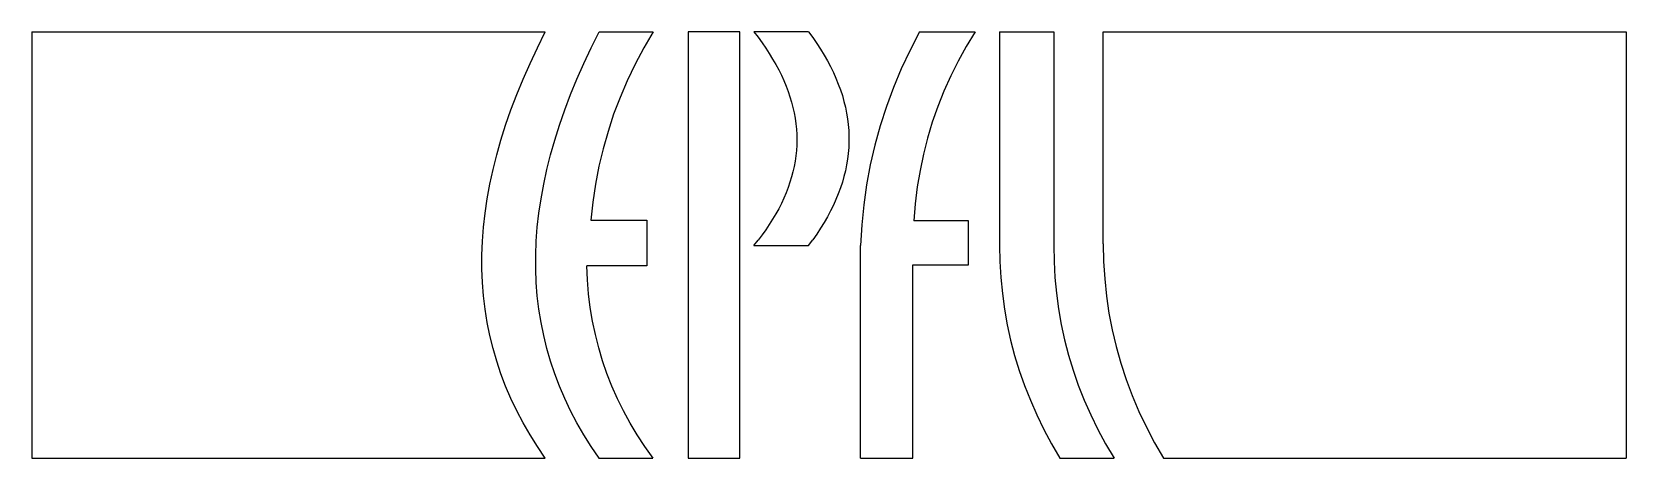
# Model space of a CAD drawing. Header units: millimetres. Extents: x 1 to 19.7, y 1 to 6.
import ezdxf

# ---------------------------------------------------------------- set-up
doc = ezdxf.new("R2010")
doc.units = ezdxf.units.MM
doc.linetypes.add('CENTERX2', pattern=[20.32, 12.7, -2.54, 2.54, -2.54])

msp = doc.modelspace()

# ---------------------------------------------------------------- linework, layer by layer
for p, q in [((1, 6), (7.019, 6)), ((1, 6), (1, 1)), ((6.926, 5.814), (7.019, 6)), ((7.558, 5.814), (7.65, 6)), ((7.65, 6), (8.282, 6)), ((9.301, 6), (8.694, 6)), ((8.694, 6), (8.694, 1)), ((9.301, 1), (9.301, 6)), ((10.105, 6), (9.464, 6)), ((12.345, 6), (12.345, 3.496)), ((12.345, 6), (12.981, 6)), ((12.981, 6), (12.981, 3.496)), ((13.559, 3.513), (13.559, 6)), ((13.559, 6), (19.689, 6)), ((19.689, 6), (19.689, 1)), ((7.576, 4.004), (7.553, 3.791)), ((11.355, 3.984), (11.338, 3.784)), ((7.553, 3.791), (8.209, 3.791)), ((8.209, 3.791), (8.209, 3.257)), ((9.464, 3.495), (9.513, 3.556)), ((10.105, 3.495), (10.154, 3.562)), ((10.728, 3.735), (10.715, 3.495)), ((9.464, 3.495), (10.105, 3.495)), ((10.715, 1), (10.715, 3.495)), ((8.209, 3.257), (7.505, 3.257)), ((7.512, 3.091), (7.505, 3.257)), ((11.328, 1), (11.328, 3.266)), ((12.953, 1.167), (13.05, 1)), ((13.588, 1.168), (13.687, 1)), ((14.161, 1.18), (14.265, 1)), ((1, 1), (7.019, 1)), ((7.647, 1), (8.278, 1)), ((8.694, 1), (9.301, 1)), ((14.265, 1), (19.689, 1))]:
    msp.add_line(p, q)
at = {"linetype": 'CENTERX2'}
for p, q in [((11.407, 6), (12.057, 6)), ((11.979, 3.784), (11.338, 3.784)), ((11.979, 3.266), (11.979, 3.784)), ((11.328, 3.266), (11.979, 3.266)), ((10.715, 1), (11.328, 1)), ((13.05, 1), (13.687, 1))]:
    msp.add_line(p, q, dxfattribs=at)
at = {"flags": 128}
for points in [[(8.282, 6), (8.172, 5.812), (8.071, 5.621), (7.978, 5.427), (7.895, 5.232), (7.82, 5.033), (7.754, 4.832), (7.696, 4.629), (7.647, 4.423), (7.607, 4.215), (7.576, 4.004)], [(9.464, 6), (9.513, 5.936), (9.56, 5.872), (9.604, 5.809), (9.645, 5.745), (9.684, 5.681), (9.721, 5.618), (9.755, 5.554), (9.786, 5.491), (9.815, 5.428), (9.841, 5.364), (9.865, 5.301), (9.887, 5.238), (9.905, 5.175), (9.922, 5.112), (9.936, 5.049), (9.947, 4.986), (9.956, 4.923), (9.962, 4.86), (9.966, 4.797), (9.967, 4.735), (9.966, 4.672), (9.962, 4.61), (9.956, 4.547), (9.947, 4.485), (9.936, 4.422), (9.922, 4.36), (9.905, 4.298), (9.887, 4.236), (9.865, 4.174), (9.841, 4.112), (9.815, 4.05), (9.786, 3.988), (9.755, 3.926), (9.721, 3.864), (9.684, 3.802), (9.645, 3.741), (9.604, 3.679), (9.56, 3.618), (9.513, 3.556)], [(10.105, 6), (10.154, 5.932), (10.202, 5.864), (10.246, 5.796), (10.287, 5.728), (10.326, 5.66), (10.362, 5.592), (10.396, 5.524), (10.426, 5.456), (10.454, 5.388), (10.479, 5.32), (10.501, 5.252), (10.52, 5.184), (10.537, 5.116), (10.551, 5.048), (10.562, 4.981), (10.57, 4.913), (10.576, 4.845), (10.578, 4.777), (10.578, 4.71), (10.576, 4.642), (10.57, 4.574), (10.562, 4.507), (10.551, 4.439), (10.537, 4.371), (10.52, 4.304), (10.501, 4.236), (10.479, 4.169), (10.454, 4.101), (10.426, 4.034), (10.396, 3.966), (10.362, 3.899), (10.326, 3.831), (10.287, 3.764), (10.246, 3.697), (10.202, 3.629), (10.154, 3.562)], [(11.407, 6), (11.295, 5.785), (11.192, 5.567), (11.1, 5.346), (11.017, 5.123), (10.944, 4.898), (10.881, 4.67), (10.828, 4.44), (10.785, 4.207), (10.752, 3.972), (10.728, 3.735)], [(12.057, 6), (11.954, 5.83), (11.859, 5.658), (11.771, 5.483), (11.692, 5.305), (11.62, 5.124), (11.556, 4.941), (11.5, 4.755), (11.452, 4.566), (11.412, 4.375), (11.379, 4.181), (11.355, 3.984)], [(7.019, 1), (6.926, 1.136), (6.84, 1.274), (6.759, 1.414), (6.685, 1.555), (6.616, 1.698), (6.554, 1.843), (6.499, 1.989), (6.449, 2.137), (6.406, 2.287), (6.369, 2.438), (6.338, 2.591), (6.313, 2.746), (6.294, 2.902), (6.282, 3.06), (6.276, 3.22), (6.276, 3.381), (6.282, 3.544), (6.294, 3.709), (6.313, 3.875), (6.338, 4.043), (6.369, 4.212), (6.406, 4.384), (6.449, 4.557), (6.499, 4.731), (6.554, 4.907), (6.616, 5.085), (6.685, 5.265), (6.759, 5.446), (6.84, 5.629), (6.926, 5.814)], [(7.65, 1), (7.558, 1.136), (7.471, 1.274), (7.39, 1.414), (7.316, 1.555), (7.248, 1.698), (7.186, 1.843), (7.13, 1.989), (7.08, 2.137), (7.037, 2.287), (7, 2.438), (6.969, 2.591), (6.944, 2.746), (6.925, 2.902), (6.913, 3.06), (6.907, 3.22), (6.907, 3.381), (6.913, 3.544), (6.925, 3.709), (6.944, 3.875), (6.969, 4.043), (7, 4.212), (7.037, 4.384), (7.08, 4.557), (7.13, 4.731), (7.186, 4.907), (7.248, 5.085), (7.316, 5.265), (7.39, 5.446), (7.471, 5.629), (7.558, 5.814)], [(12.345, 3.496), (12.348, 3.307), (12.359, 3.119), (12.377, 2.933), (12.402, 2.748), (12.435, 2.565), (12.474, 2.385), (12.521, 2.205), (12.575, 2.028), (12.636, 1.852), (12.705, 1.678), (12.78, 1.506), (12.863, 1.336), (12.953, 1.167)], [(12.981, 3.496), (12.983, 3.307), (12.993, 3.12), (13.01, 2.934), (13.034, 2.75), (13.066, 2.568), (13.105, 2.387), (13.152, 2.208), (13.206, 2.031), (13.267, 1.855), (13.337, 1.681), (13.413, 1.508), (13.497, 1.337), (13.588, 1.168)], [(13.559, 3.513), (13.564, 3.307), (13.577, 3.103), (13.598, 2.901), (13.627, 2.701), (13.665, 2.503), (13.711, 2.308), (13.765, 2.115), (13.828, 1.924), (13.899, 1.735), (13.978, 1.548), (14.065, 1.363), (14.161, 1.18)], [(8.282, 1), (8.185, 1.135), (8.096, 1.272), (8.012, 1.412), (7.935, 1.554), (7.864, 1.697), (7.8, 1.844), (7.742, 1.992), (7.69, 2.142), (7.645, 2.295), (7.606, 2.45), (7.573, 2.607), (7.546, 2.766), (7.526, 2.928), (7.512, 3.091)]]:
    msp.add_lwpolyline(points, dxfattribs=at)

doc.saveas('drawing.dxf')
